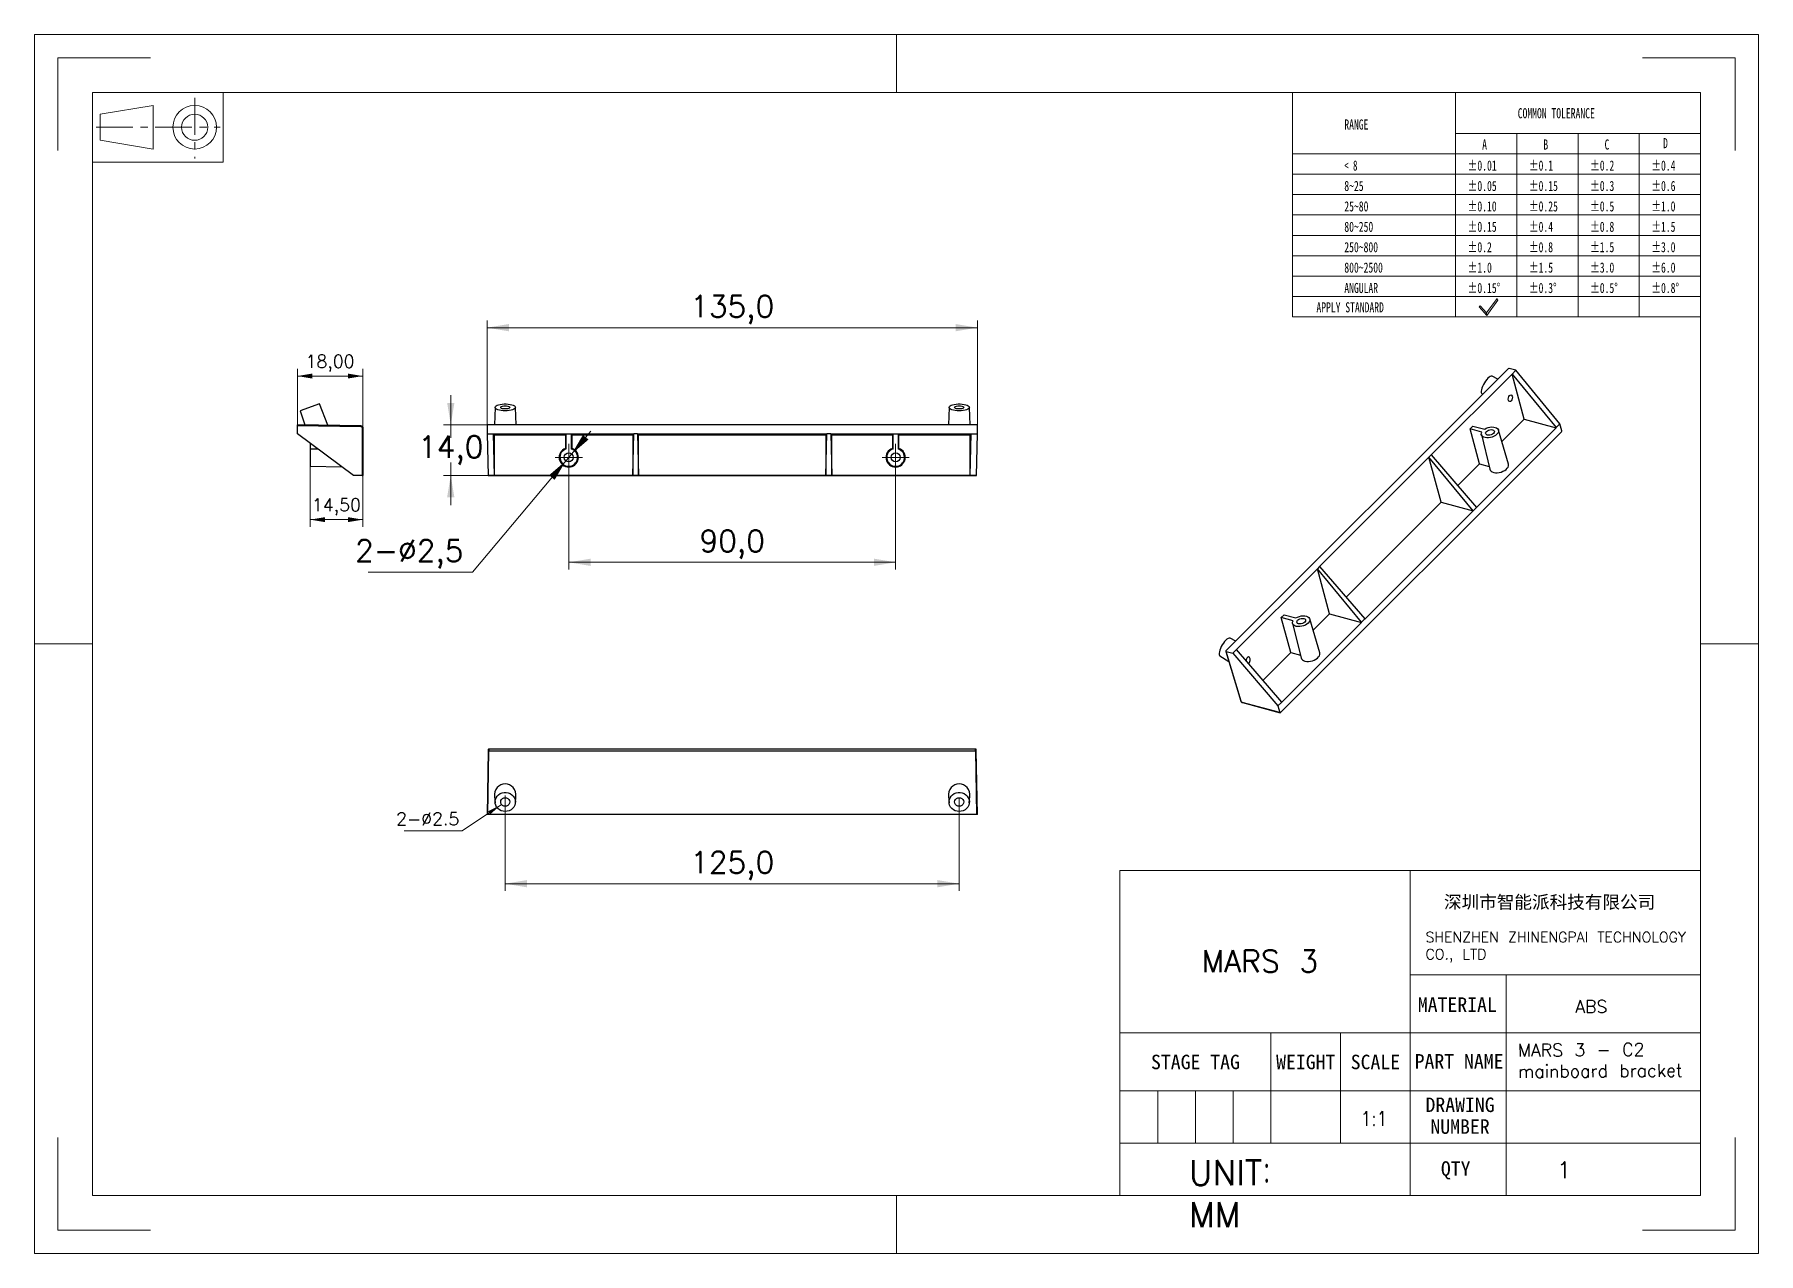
# Model space of a CAD drawing. Header units: millimetres. Extents: x 1961 to 2436, y 488 to 824.
import ezdxf

# ---------------------------------------------------------------- set-up
doc = ezdxf.new("R2010")
doc.units = ezdxf.units.MM
doc.linetypes.add('CENTER', pattern=[10.16, 6.35, -1.27, 1.27, -1.27])
doc.linetypes.add('CENTERX2', pattern=[20.32, 12.7, -2.54, 2.54, -2.54])
doc.layers.get('0').update_dxf_attribs({"lineweight": 18})
for name, color, linetype, lineweight in [('DEFAULT_1', 7, 'CENTER', 18), ('中心线层', 1, 'CENTERX2', 25), ('图框', 7, 'Continuous', 18), ('尺寸线层', 3, 'Continuous', 18)]:
    doc.layers.add(name, color=color, linetype=linetype, lineweight=lineweight)
doc.styles.add('SLDTEXTSTYLE4', font='', dxfattribs={"width": 0.7})
doc.styles.add('SLDTEXTSTYLE5', font='', dxfattribs={"width": 0.633333})
doc.styles.get("Standard").update_dxf_attribs({"font": 'txt.shx', "bigfont": 'gbcbig.shx'})
doc.styles.add('TEXTSTYLE_2', font='')
doc.styles.add('TEXTSTYLE_3', font='')
doc.styles.get('SLDTEXTSTYLE4').set_extended_font_data('宋体')
doc.styles.get('SLDTEXTSTYLE5').set_extended_font_data('宋体')
doc.styles.get('TEXTSTYLE_2').set_extended_font_data('宋体')
doc.styles.get('TEXTSTYLE_3').set_extended_font_data('宋体')
doc.dimstyles.new('ISO-25', dxfattribs={"dimtxt": 3.5, "dimasz": 2.5, "dimexe": 1.25, "dimexo": 0.625, "dimtad": 1, "dimtxsty": 'Standard', "dimcen": 2.5, "dimdle": 5, "dimadec": 0, "dimazin": 0, "dimtfac": 1, "dimtmove": 0, "dimatfit": 3, "dimfxl": 0, "dimarcsym": 0})

# ---------------------------------------------------------------- blocks, each defined once
blk = doc.blocks.new('SW_CENTERMARKSYMBOL_0_1')
at = {"layer": '图框', "color": 0}
for p, q in [((-1.25, 0), (-1.87, 0)), ((0, 0), (-1.25, 0)), ((0, 1.25), (0, 1.87)), ((0, 0), (0, 1.25)), ((0, 0), (0, -1.25)), ((0, 0), (1.25, 0)), ((1.25, 0), (1.87, 0)), ((0, -1.25), (0, -1.87))]:
    blk.add_line(p, q, dxfattribs=at)
blk = doc.blocks.new('SW_CENTERMARKSYMBOL_1')
at = {"layer": '图框', "color": 0}
for p, q in [((-1.25, 0), (-1.87, 0)), ((0, 0), (-1.25, 0)), ((0, 1.25), (0, 1.87)), ((0, 0), (0, 1.25)), ((0, 0), (0, -1.25)), ((0, 0), (1.25, 0)), ((1.25, 0), (1.87, 0)), ((0, -1.25), (0, -1.87))]:
    blk.add_line(p, q, dxfattribs=at)
blk = doc.blocks.new('*X5')
at = {"layer": '尺寸线层', "linetype": 'Continuous'}
for points in [[(2085.49, 742.96), (2091.49, 743.96), (2091.49, 741.96)], [(2220.49, 742.96), (2214.49, 743.96), (2214.49, 741.96)]]:
    blk.add_hatch(color=0, dxfattribs=at).paths.add_polyline_path(points, flags=0)
at = {"layer": '尺寸线层', "color": 0, "linetype": 'Continuous'}
for p, q in [((2085.49, 716.04), (2085.49, 744.96)), ((2085.49, 742.96), (2220.49, 742.96)), ((2220.49, 716.04), (2220.49, 744.96))]:
    blk.add_line(p, q, dxfattribs=at)
at = {"layer": '尺寸线层', "color": 0, "insert": (2152.99, 747.91), "char_height": 6, "width": 30.8571, "attachment_point": 5}
blk.add_mtext('135,0', dxfattribs=at)
blk = doc.blocks.new('*X6')
at = {"layer": '尺寸线层', "linetype": 'Continuous'}
for points in [[(2107.99, 678.36), (2113.99, 679.36), (2113.99, 677.36)], [(2197.99, 678.36), (2191.99, 679.36), (2191.99, 677.36)]]:
    blk.add_hatch(color=0, dxfattribs=at).paths.add_polyline_path(points, flags=0)
at = {"layer": '尺寸线层', "color": 0, "linetype": 'Continuous'}
for p, q in [((2107.99, 703.5), (2107.99, 676.36)), ((2197.99, 703.5), (2197.99, 676.36)), ((2107.99, 678.36), (2197.99, 678.36))]:
    blk.add_line(p, q, dxfattribs=at)
at = {"layer": '尺寸线层', "color": 0, "insert": (2152.99, 683.31), "char_height": 6, "width": 26.5714, "attachment_point": 5}
blk.add_mtext('90,0', dxfattribs=at)
blk = doc.blocks.new('*X7')
at = {"layer": '尺寸线层', "linetype": 'Continuous'}
for points in [[(2075.49, 716.24), (2076.49, 722.24), (2074.49, 722.24)], [(2075.49, 702.24), (2076.49, 696.24), (2074.49, 696.24)]]:
    blk.add_hatch(color=0, dxfattribs=at).paths.add_polyline_path(points, flags=0)
at = {"layer": '尺寸线层', "color": 0, "linetype": 'Continuous'}
for p, q in [((2075.49, 712.67), (2075.49, 724.4)), ((2085.69, 716.24), (2073.49, 716.24)), ((2075.49, 705.81), (2075.49, 694.08)), ((2085.8, 702.24), (2073.49, 702.24))]:
    blk.add_line(p, q, dxfattribs=at)
at = {"layer": '尺寸线层', "color": 0, "insert": (2075.49, 709.24), "char_height": 6, "width": 24, "attachment_point": 5}
blk.add_mtext('14,0', dxfattribs=at)
blk = doc.blocks.new('*X8')
at = {"layer": '尺寸线层', "linetype": 'Continuous'}
for points in [[(2090.49, 589.86), (2096.49, 590.86), (2096.49, 588.86)], [(2215.49, 589.86), (2209.49, 590.86), (2209.49, 588.86)]]:
    blk.add_hatch(color=0, dxfattribs=at).paths.add_polyline_path(points, flags=0)
at = {"layer": '尺寸线层', "color": 0, "linetype": 'Continuous'}
for p, q in [((2090.49, 614.18), (2090.49, 587.86)), ((2215.49, 613.54), (2215.49, 587.86)), ((2090.49, 589.86), (2215.49, 589.86))]:
    blk.add_line(p, q, dxfattribs=at)
at = {"layer": '尺寸线层', "color": 0, "insert": (2152.99, 594.81), "char_height": 6, "width": 31.7143, "attachment_point": 5}
blk.add_mtext('125,0', dxfattribs=at)
blk = doc.blocks.new('*X9')
at = {"layer": '尺寸线层', "linetype": 'Continuous'}
for points in [[(2108.79, 708.19), (2111.88, 713.43), (2113.41, 712.14)], [(2107.18, 706.29), (2102.56, 702.34), (2104.09, 701.05)]]:
    blk.add_hatch(color=0, dxfattribs=at).paths.add_polyline_path(points, flags=0)
at = {"layer": '尺寸线层', "color": 0, "linetype": 'Continuous'}
for q in [(2114.04, 714.44), (2052.72, 675.67)]:
    blk.add_line((2081.43, 675.67), q, dxfattribs=at)
at = {"layer": '尺寸线层', "color": 0, "insert": (2064.07, 680.62), "char_height": 6, "width": 45.4286, "attachment_point": 5}
blk.add_mtext('2-%%C2,5', dxfattribs=at)
blk = doc.blocks.new('*X10')
at = {"layer": '尺寸线层', "linetype": 'Continuous'}
blk.add_hatch(color=0, dxfattribs=at).paths.add_polyline_path([(2089.47, 611.68), (2086.37, 608.99), (2085.8, 609.83)], flags=0)
at = {"layer": '尺寸线层', "color": 0, "linetype": 'Continuous'}
blk.add_line((2089.47, 611.68), (2078.65, 604.43), dxfattribs=at)
at = {"layer": '尺寸线层', "color": 0}
blk.add_line((2078.65, 604.43), (2062.65, 604.43), dxfattribs=at)
at = {"layer": '尺寸线层', "color": 0, "insert": (2069.15, 607.71), "char_height": 3.5, "width": 26, "attachment_point": 5}
blk.add_mtext('2-%%C2.5', dxfattribs=at)
blk = doc.blocks.new('*X11')
at = {"layer": '尺寸线层', "linetype": 'Continuous'}
for points in [[(2033.26, 729.64), (2037.34, 730.32), (2037.34, 728.96)], [(2051.26, 729.64), (2047.18, 730.32), (2047.18, 728.96)]]:
    blk.add_hatch(color=0, dxfattribs=at).paths.add_polyline_path(points, flags=0)
at = {"layer": '尺寸线层', "color": 0, "linetype": 'Continuous'}
for p, q in [((2033.26, 716.24), (2033.26, 731.64)), ((2051.26, 715.43), (2051.26, 731.64)), ((2033.26, 729.64), (2051.26, 729.64))]:
    blk.add_line(p, q, dxfattribs=at)
at = {"layer": '尺寸线层', "color": 0, "insert": (2042.26, 733.16), "char_height": 3.5, "width": 19, "attachment_point": 5}
blk.add_mtext('18,00', dxfattribs=at)
blk = doc.blocks.new('*X12')
at = {"layer": '尺寸线层', "linetype": 'Continuous'}
for points in [[(2036.76, 690.1), (2040.84, 690.78), (2040.84, 689.42)], [(2051.26, 690.1), (2047.18, 690.78), (2047.18, 689.42)]]:
    blk.add_hatch(color=0, dxfattribs=at).paths.add_polyline_path(points, flags=0)
at = {"layer": '尺寸线层', "color": 0, "linetype": 'Continuous'}
for p, q in [((2036.76, 704.8), (2036.76, 688.1)), ((2051.26, 702.24), (2051.26, 688.1)), ((2036.76, 690.1), (2051.26, 690.1))]:
    blk.add_line(p, q, dxfattribs=at)
at = {"layer": '尺寸线层', "color": 0, "insert": (2044.01, 693.63), "char_height": 3.5, "width": 18.5, "attachment_point": 5}
blk.add_mtext('14,50', dxfattribs=at)
blk = doc.blocks.new('96_1')
at = {"color": 7, "linetype": 'Continuous'}
for p, q in [((-11.25, 6), (-11.25, -6)), ((11.25, -6), (11.25, 6)), ((-9.93, 2.25), (-0.82, 3.75)), ((-0.82, 0), (-0.82, 3.75)), ((-9.93, 0), (-9.93, 2.25)), ((-9.93, 0), (-9.93, -2.25)), ((-0.82, 0), (-0.82, -3.75)), ((-9.93, -2.25), (-0.82, -3.75)), ((-11.25, -6), (11.25, -6))]:
    blk.add_line(p, q, dxfattribs=at)
for radius in [3.75, 2.25]:
    blk.add_circle((6.34, 0), radius, dxfattribs=at)
at = {"layer": 'DEFAULT_1', "color": 1, "linetype": 'CENTER'}
for p, q in [((6.34, 5.05), (6.34, -5.36)), ((-10.64, 0), (10.74, 0))]:
    blk.add_line(p, q, dxfattribs=at)

msp = doc.modelspace()

# ---------------------------------------------------------------- linework, layer by layer
at = {"color": 7, "linetype": 'Continuous'}
for p, q in [((1960.868, 488.036), (1960.868, 823.688)), ((1960.868, 823.688), (2435.576, 823.688)), ((2198.222, 807.705), (2198.222, 823.688)), ((2435.576, 488.036), (2435.576, 823.688)), ((1967.261, 791.721), (1967.261, 817.295)), ((1967.261, 817.295), (1992.835, 817.295)), ((2403.609, 817.295), (2429.183, 817.295)), ((2429.183, 791.721), (2429.183, 817.295)), ((1976.851, 504.019), (1976.851, 807.705)), ((1976.851, 807.705), (2419.593, 807.705)), ((2419.593, 504.019), (2419.593, 807.705)), ((1960.868, 655.862), (1976.851, 655.862)), ((2419.593, 655.862), (2435.576, 655.862)), ((1967.261, 494.429), (1967.261, 520.003)), ((2429.183, 494.429), (2429.183, 520.003)), ((1976.851, 504.019), (2419.593, 504.019)), ((2198.222, 488.036), (2198.222, 504.019)), ((1967.261, 494.429), (1992.835, 494.429)), ((2403.609, 494.429), (2429.183, 494.429)), ((1960.868, 488.036), (2435.576, 488.036))]:
    msp.add_line(p, q, dxfattribs=at)
for p, q in [((2307.24, 807.705), (2307.24, 745.911)), ((2352.181, 807.705), (2352.181, 745.911)), ((2352.181, 796.469), (2419.593, 796.469)), ((2369.034, 796.469), (2369.034, 745.911)), ((2385.887, 796.469), (2385.887, 745.911)), ((2402.74, 796.469), (2402.74, 745.911)), ((2307.24, 790.852), (2419.593, 790.852)), ((2307.24, 785.234), (2419.593, 785.234)), ((2307.24, 779.617), (2419.593, 779.617)), ((2307.24, 773.999), (2419.593, 773.999)), ((2307.24, 768.381), (2419.593, 768.381)), ((2307.24, 762.764), (2419.593, 762.764)), ((2307.24, 757.146), (2419.593, 757.146)), ((2307.24, 751.528), (2419.593, 751.528)), ((2363.596, 750.948), (2360.704, 747.026)), ((2360.739, 746.316), (2363.823, 750.499)), ((2363.823, 750.499), (2363.596, 750.948)), ((2307.24, 745.911), (2419.593, 745.911)), ((2358.967, 748.955), (2358.633, 748.654)), ((2358.633, 748.654), (2360.739, 746.316)), ((2360.704, 747.026), (2358.967, 748.955)), ((2360.739, 746.316), (2360.704, 747.026)), ((2360.704, 747.026), (2360.739, 746.316))]:
    msp.add_line(p, q)
at = {"color": 7, "linetype": 'Continuous', "lineweight": 25}
for p, q in [((2366.66, 731.654), (2288.944, 653.938)), ((2368.747, 731.241), (2366.933, 731.727)), ((2367.707, 730.202), (2368.747, 731.241)), ((2380.888, 716.488), (2368.747, 731.241)), ((2345.437, 707.932), (2367.707, 730.202)), ((2363.803, 728.797), (2362.248, 729.617)), ((2371.04, 717.764), (2367.707, 730.202)), ((2367.707, 730.202), (2379.849, 715.448)), ((2359.454, 724.765), (2359.649, 724.643)), ((2364.891, 711.615), (2371.04, 717.764)), ((2371.04, 717.764), (2379.862, 715.4)), ((2381.326, 714.32), (2303.969, 636.963)), ((2356.942, 715.875), (2356.145, 715.078)), ((2358.725, 705.449), (2356.145, 715.078)), ((2359.377, 714.212), (2356.145, 715.078)), ((2356.942, 715.875), (2360.174, 715.009)), ((2357.905, 693.443), (2379.862, 715.4)), ((2359.26, 713.501), (2361.593, 703.984)), ((2366.712, 705.356), (2363.974, 714.764)), ((2379.849, 715.448), (2380.888, 716.488)), ((2379.862, 715.4), (2379.849, 715.448)), ((2381.397, 714.591), (2380.888, 716.488)), ((2314.721, 677.215), (2344.826, 707.32)), ((2345.437, 707.932), (2344.826, 707.32)), ((2348.159, 694.883), (2344.826, 707.32)), ((2356.968, 692.567), (2344.826, 707.32)), ((2345.437, 707.932), (2357.89, 693.49)), ((2352.739, 699.463), (2358.725, 705.449)), ((2358.725, 705.449), (2361.411, 704.729)), ((2322.023, 668.747), (2348.159, 694.883)), ((2348.159, 694.883), (2356.981, 692.519)), ((2356.968, 692.567), (2357.89, 693.49)), ((2357.89, 693.49), (2357.905, 693.443)), ((2327.188, 662.726), (2356.981, 692.519)), ((2356.981, 692.519), (2356.968, 692.567)), ((2291.839, 654.334), (2314.109, 676.604)), ((2314.721, 677.215), (2314.109, 676.604)), ((2317.442, 664.166), (2314.109, 676.604)), ((2326.251, 661.85), (2314.109, 676.604)), ((2314.721, 677.215), (2327.174, 662.773)), ((2304.978, 663.911), (2304.18, 663.114)), ((2306.761, 653.485), (2304.18, 663.114)), ((2307.412, 662.248), (2304.18, 663.114)), ((2304.307, 639.845), (2326.264, 661.802)), ((2304.978, 663.911), (2308.21, 663.045)), ((2307.295, 661.537), (2309.629, 652.02)), ((2314.748, 653.392), (2312.01, 662.8)), ((2312.926, 659.65), (2317.442, 664.166)), ((2317.442, 664.166), (2326.264, 661.802)), ((2326.251, 661.85), (2327.174, 662.773)), ((2326.264, 661.802), (2326.251, 661.85)), ((2327.174, 662.773), (2327.188, 662.726)), ((2291.63, 656.625), (2290.076, 657.444)), ((2287.282, 652.592), (2289.75, 651.046)), ((2288.909, 653.842), (2293.027, 640.145)), ((2288.986, 653.781), (2290.8, 653.294)), ((2293.104, 640.084), (2288.986, 653.781)), ((2290.8, 653.294), (2291.839, 654.334)), ((2290.8, 653.294), (2303.253, 638.852)), ((2304.292, 639.892), (2291.839, 654.334)), ((2299.141, 645.865), (2306.761, 653.485)), ((2306.761, 653.485), (2309.446, 652.765)), ((2303.809, 637.003), (2293.406, 639.791)), ((2293.469, 639.716), (2303.874, 636.928)), ((2303.253, 638.852), (2304.292, 639.892)), ((2303.253, 638.852), (2303.809, 637.003)), ((2304.292, 639.892), (2304.307, 639.845))]:
    msp.add_line(p, q, dxfattribs=at)
at = {"color": 2, "linetype": 'Continuous'}
for p, q in [((2259.758, 548.773), (2259.758, 593.527)), ((2259.758, 548.773), (2259.758, 593.527)), ((2259.758, 593.527), (2339.675, 593.527)), ((2339.675, 532.789), (2339.675, 593.527)), ((2339.675, 564.756), (2339.675, 593.527)), ((2339.675, 593.527), (2419.593, 593.527)), ((2339.675, 548.773), (2339.675, 593.527)), ((2419.593, 564.756), (2419.593, 593.527)), ((2339.675, 564.756), (2419.593, 564.756)), ((2366.085, 564.756), (2366.085, 504.019)), ((2419.593, 532.789), (2419.593, 564.756)), ((2259.758, 504.019), (2259.758, 548.773)), ((2259.758, 548.773), (2339.675, 548.773)), ((2259.758, 532.789), (2259.758, 548.773)), ((2259.758, 548.773), (2301.315, 548.773)), ((2301.315, 532.789), (2301.315, 548.773)), ((2301.315, 532.789), (2301.315, 548.773)), ((2301.315, 548.773), (2339.675, 548.773)), ((2320.495, 532.789), (2320.495, 548.773)), ((2339.675, 548.773), (2419.593, 548.773)), ((2339.675, 532.789), (2339.675, 548.773)), ((2259.758, 518.404), (2259.758, 532.789)), ((2259.758, 532.789), (2301.315, 532.789)), ((2259.758, 532.789), (2301.315, 532.789)), ((2259.758, 532.789), (2301.315, 532.789)), ((2259.758, 532.789), (2259.758, 518.404)), ((2270.147, 532.789), (2270.147, 518.404)), ((2280.537, 532.789), (2280.537, 518.404)), ((2290.926, 532.789), (2290.926, 518.404)), ((2301.315, 518.404), (2301.315, 532.789)), ((2301.315, 518.404), (2301.315, 532.789)), ((2301.315, 532.789), (2339.675, 532.789)), ((2301.315, 532.789), (2339.675, 532.789)), ((2301.315, 532.789), (2301.315, 518.404)), ((2320.495, 518.404), (2320.495, 532.789)), ((2339.675, 504.019), (2339.675, 532.789)), ((2339.675, 532.789), (2419.593, 532.789)), ((2339.675, 532.789), (2419.593, 532.789)), ((2339.675, 518.404), (2339.675, 532.789)), ((2419.593, 504.019), (2419.593, 532.789)), ((2259.758, 504.019), (2259.758, 518.404)), ((2259.758, 518.404), (2339.675, 518.404)), ((2259.758, 518.404), (2301.315, 518.404)), ((2259.758, 518.404), (2301.315, 518.404)), ((2301.315, 518.404), (2339.675, 518.404)), ((2339.675, 504.019), (2339.675, 518.404)), ((2339.675, 518.404), (2419.593, 518.404)), ((2131.891, 504.019), (2170.251, 504.019)), ((2170.251, 504.019), (2195.824, 504.019)), ((2195.824, 504.019), (2234.185, 504.019)), ((2234.185, 504.019), (2259.758, 504.019)), ((2259.758, 504.019), (2339.675, 504.019)), ((2339.675, 504.019), (2419.593, 504.019))]:
    msp.add_line(p, q, dxfattribs=at)
at = {"color": 7, "linetype": 'Continuous', "lineweight": 25}
for points in [[(2361.061, 729.057), (2360.732, 728.693), (2360.408, 728.268), (2360.102, 727.798), (2359.828, 727.303), (2359.596, 726.803), (2359.415, 726.319), (2359.294, 725.87), (2359.238, 725.475), (2359.247, 725.15), (2359.323, 724.909), (2359.454, 724.765)], [(2362.248, 729.617), (2362.171, 729.647), (2361.949, 729.645), (2361.683, 729.543), (2361.383, 729.344), (2361.061, 729.057)], [(2360.174, 715.009), (2360.622, 715.25), (2361.118, 715.437), (2361.638, 715.56), (2362.157, 715.614), (2362.65, 715.596), (2363.094, 715.507), (2363.468, 715.351), (2363.752, 715.135), (2363.935, 714.871), (2364.006, 714.571), (2363.963, 714.248), (2363.807, 713.919), (2363.546, 713.6), (2363.193, 713.305), (2362.764, 713.05), (2362.281, 712.845), (2361.766, 712.702), (2361.243, 712.626), (2360.739, 712.622), (2360.278, 712.69), (2359.881, 712.826), (2359.567, 713.025), (2359.352, 713.275), (2359.247, 713.566), (2359.255, 713.883), (2359.377, 714.212)], [(2362.602, 713.853), (2362.332, 713.644), (2361.993, 713.481), (2361.617, 713.38), (2361.242, 713.352), (2360.903, 713.398), (2360.635, 713.514), (2360.464, 713.689), (2360.406, 713.906), (2360.467, 714.144), (2360.641, 714.379), (2360.91, 714.588), (2361.25, 714.751), (2361.626, 714.851), (2362.001, 714.88), (2362.34, 714.834), (2362.608, 714.718), (2362.779, 714.542), (2362.837, 714.325), (2362.776, 714.088), (2362.602, 713.853)], [(2361.593, 703.984), (2361.712, 703.71), (2361.94, 703.457), (2362.262, 703.255), (2362.665, 703.112), (2363.133, 703.036), (2363.643, 703.028), (2364.176, 703.09), (2364.708, 703.219), (2365.217, 703.408), (2365.68, 703.651), (2366.078, 703.937), (2366.395, 704.253), (2366.615, 704.586), (2366.731, 704.922), (2366.737, 705.247), (2366.712, 705.356)], [(2308.21, 663.045), (2308.658, 663.286), (2309.153, 663.473), (2309.673, 663.596), (2310.193, 663.65), (2310.686, 663.632), (2311.13, 663.542), (2311.503, 663.386), (2311.788, 663.171), (2311.97, 662.907), (2312.042, 662.606), (2311.998, 662.284), (2311.843, 661.955), (2311.582, 661.636), (2311.229, 661.341), (2310.8, 661.085), (2310.316, 660.881), (2309.801, 660.738), (2309.279, 660.662), (2308.775, 660.658), (2308.313, 660.726), (2307.916, 660.862), (2307.603, 661.06), (2307.388, 661.311), (2307.282, 661.602), (2307.29, 661.919), (2307.412, 662.248)], [(2310.638, 661.889), (2310.368, 661.68), (2310.029, 661.517), (2309.653, 661.416), (2309.277, 661.387), (2308.939, 661.433), (2308.671, 661.55), (2308.5, 661.725), (2308.441, 661.942), (2308.502, 662.18), (2308.676, 662.414), (2308.946, 662.623), (2309.286, 662.786), (2309.662, 662.887), (2310.037, 662.916), (2310.375, 662.87), (2310.643, 662.753), (2310.815, 662.578), (2310.873, 662.361), (2310.812, 662.123), (2310.638, 661.889)], [(2288.889, 656.885), (2288.559, 656.521), (2288.235, 656.095), (2287.929, 655.625), (2287.655, 655.13), (2287.423, 654.631), (2287.243, 654.146), (2287.122, 653.698), (2287.065, 653.303), (2287.075, 652.978), (2287.15, 652.736), (2287.282, 652.592)], [(2290.076, 657.444), (2289.998, 657.474), (2289.776, 657.472), (2289.51, 657.37), (2289.21, 657.172), (2288.889, 656.885)], [(2309.629, 652.02), (2309.748, 651.745), (2309.975, 651.492), (2310.298, 651.29), (2310.701, 651.148), (2311.168, 651.071), (2311.679, 651.064), (2312.212, 651.126), (2312.744, 651.254), (2313.252, 651.444), (2313.716, 651.687), (2314.114, 651.973), (2314.43, 652.289), (2314.651, 652.622), (2314.767, 652.958), (2314.772, 653.283), (2314.748, 653.392)]]:
    msp.add_lwpolyline(points, dxfattribs=at)
at = {"color": 8, "linetype": 'Continuous', "lineweight": 25}
for centre, radius, start, end in [((2293.119, 640.182), 0.0988, 202.03481, 261.39809), ((2293.503, 639.809), 0.099, 190.39586, 249.63978)]:
    msp.add_arc(centre, radius, start, end, dxfattribs=at)
at = {"color": 7, "linetype": 'Continuous', "lineweight": 25}
for centre, major_axis, ratio, start_param, end_param in [((2366.817, 731.612), (-0.193, -0.052), 0.5775574, 3.9270618, 5.4975535), ((2381.28, 714.478), (-0.049, -0.194), 0.5873687, 0.7764428, 2.3297858), ((2289.102, 653.896), (-0.193, -0.052), 0.5772057, 5.4978582, 7.06835), ((2295.058, 651.356), (-0.174, -0.926), 0.5838293, 3.8480562, 4.928185), ((2295.058, 651.356), (-0.174, -0.926), 0.5838293, 0.4825589, 3.8480562), ((2303.924, 637.122), (-0.049, -0.194), 0.5873687, 5.506285, 7.0596281)]:
    msp.add_ellipse(centre, major_axis=major_axis, ratio=ratio, start_param=start_param, end_param=end_param, dxfattribs=at)
msp.add_ellipse((2367.231, 723.528), major_axis=(-0.174, -0.926), ratio=0.5838293, dxfattribs=at)
for points, knots in [([(2293.027, 640.145), (2293.036, 640.122), (2293.052, 640.076), (2293.105, 639.984), (2293.195, 639.876), (2293.33, 639.768), (2293.422, 639.734), (2293.469, 639.716)], [0, 0, 0, 0, 3584.4564881, 7085.1488333, 13958.2177545, 20827.0966666, 27862.0789002, 27862.0789002, 27862.0789002, 27862.0789002]), ([(2293.406, 639.791), (2293.393, 639.795), (2293.368, 639.803), (2293.329, 639.822), (2293.292, 639.845), (2293.255, 639.872), (2293.222, 639.901), (2293.184, 639.941), (2293.148, 639.989), (2293.119, 640.041), (2293.109, 640.071), (2293.104, 640.084)], [0, 0, 0, 0, 4884.376997, 9671.0554619, 14403.8434494, 19111.8742499, 23813.9855869, 27827.3212109, 36179.5456544, 42390.8087996, 47623.1899102, 47623.1899102, 47623.1899102, 47623.1899102])]:
    msp.add_open_spline(points, degree=3, knots=knots, dxfattribs=at)
at = {"layer": '中心线层', "color": 7, "linetype": 'Continuous', "lineweight": 25}
for p, q in [((2039.314, 721.953), (2034.052, 720.038)), ((2041.682, 716.093), (2039.314, 721.953)), ((2034.052, 720.038), (2035.298, 716.205)), ((2087.686, 721.008), (2087.508, 716.241)), ((2093.462, 716.241), (2093.285, 721.008)), ((2212.686, 721.008), (2212.508, 716.241)), ((2218.462, 716.241), (2218.285, 721.008)), ((2050.765, 715.935), (2033.256, 716.241)), ((2033.256, 716.041), (2033.256, 716.241)), ((2033.256, 713.741), (2033.256, 716.041)), ((2033.256, 716.041), (2050.765, 715.735)), ((2048.696, 702.285), (2033.256, 713.741)), ((2051.06, 715.435), (2051.06, 702.244)), ((2051.06, 715.435), (2051.256, 715.435)), ((2051.256, 715.435), (2051.256, 702.241)), ((2085.485, 716.041), (2085.485, 713.741)), ((2085.485, 713.741), (2087.285, 713.741)), ((2085.485, 713.741), (2085.755, 702.285)), ((2220.285, 716.241), (2085.685, 716.241)), ((2087.555, 702.285), (2087.285, 713.741)), ((2087.285, 713.741), (2125.856, 713.741)), ((2087.285, 713.741), (2087.556, 713.47)), ((2087.556, 702.284), (2087.556, 713.47)), ((2087.556, 713.47), (2107.085, 713.47)), ((2107.085, 713.47), (2107.295, 713.679)), ((2107.085, 713.47), (2107.085, 709.733)), ((2108.676, 713.679), (2107.295, 713.679)), ((2107.295, 709.581), (2107.295, 713.679)), ((2108.676, 713.679), (2108.885, 713.47)), ((2108.676, 713.679), (2108.676, 709.581)), ((2108.885, 713.47), (2125.585, 713.47)), ((2108.885, 709.733), (2108.885, 713.47)), ((2125.585, 713.47), (2125.856, 713.741)), ((2125.585, 713.47), (2125.585, 702.284)), ((2125.586, 702.285), (2125.856, 713.741)), ((2126.915, 713.741), (2125.856, 713.741)), ((2126.915, 713.741), (2179.056, 713.741)), ((2126.915, 713.741), (2127.184, 702.285)), ((2126.915, 713.741), (2127.185, 713.47)), ((2127.185, 702.284), (2127.185, 713.47)), ((2127.185, 713.47), (2178.785, 713.47)), ((2178.785, 713.47), (2179.056, 713.741)), ((2178.785, 713.47), (2178.785, 702.284)), ((2178.786, 702.285), (2179.056, 713.741)), ((2180.115, 713.741), (2179.056, 713.741)), ((2180.115, 713.741), (2218.685, 713.741)), ((2180.115, 713.741), (2180.384, 702.285)), ((2180.115, 713.741), (2180.385, 713.47)), ((2180.385, 702.284), (2180.385, 713.47)), ((2180.385, 713.47), (2197.085, 713.47)), ((2197.085, 713.47), (2197.295, 713.679)), ((2197.085, 713.47), (2197.085, 709.733)), ((2198.676, 713.679), (2197.295, 713.679)), ((2197.295, 709.581), (2197.295, 713.679)), ((2198.676, 713.679), (2198.885, 713.47)), ((2198.676, 713.679), (2198.676, 709.581)), ((2198.885, 713.47), (2218.415, 713.47)), ((2198.885, 709.733), (2198.885, 713.47)), ((2218.415, 713.47), (2218.685, 713.741)), ((2218.415, 713.47), (2218.415, 702.284)), ((2218.685, 713.741), (2218.416, 702.285)), ((2218.685, 713.741), (2220.485, 713.741)), ((2220.216, 702.285), (2220.485, 713.741)), ((2220.485, 713.741), (2220.485, 716.041)), ((2036.756, 711.144), (2036.756, 709.581)), ((2036.756, 709.581), (2038.827, 709.608)), ((2036.756, 709.581), (2036.756, 704.8)), ((2036.756, 704.8), (2045.512, 704.647)), ((2051.06, 702.244), (2048.696, 702.285)), ((2051.06, 702.244), (2051.256, 702.241)), ((2085.755, 702.285), (2087.555, 702.285)), ((2085.755, 702.285), (2085.796, 702.244)), ((2219.975, 702.241), (2085.996, 702.241)), ((2087.555, 702.285), (2087.556, 702.284)), ((2087.556, 702.284), (2125.585, 702.284)), ((2125.585, 702.284), (2125.586, 702.285)), ((2125.586, 702.285), (2127.184, 702.285)), ((2127.184, 702.285), (2127.185, 702.284)), ((2127.185, 702.284), (2178.785, 702.284)), ((2178.785, 702.284), (2178.786, 702.285)), ((2178.786, 702.285), (2180.384, 702.285)), ((2180.384, 702.285), (2180.385, 702.284)), ((2180.385, 702.284), (2218.415, 702.284)), ((2218.415, 702.284), (2218.416, 702.285)), ((2218.416, 702.285), (2220.216, 702.285)), ((2220.175, 702.244), (2220.216, 702.285)), ((2085.996, 626.943), (2085.996, 626.928)), ((2219.975, 626.943), (2085.996, 626.943)), ((2085.791, 626.452), (2085.485, 608.943)), ((2085.685, 608.943), (2085.991, 626.452)), ((2085.991, 626.452), (2219.98, 626.452)), ((2219.98, 626.452), (2220.285, 608.943)), ((2220.485, 608.943), (2220.18, 626.452)), ((2087.523, 613.828), (2087.698, 612.118)), ((2093.272, 612.118), (2093.448, 613.828)), ((2212.523, 613.828), (2212.698, 612.118)), ((2218.272, 612.118), (2218.448, 613.828)), ((2085.685, 608.943), (2085.485, 608.943)), ((2220.285, 608.943), (2085.685, 608.943)), ((2220.485, 608.943), (2220.285, 608.943))]:
    msp.add_line(p, q, dxfattribs=at)
for points in [[(2090.485, 720.038), (2089.922, 720.058), (2089.381, 720.116), (2088.886, 720.21), (2088.456, 720.336), (2088.109, 720.489), (2087.86, 720.663), (2087.718, 720.851), (2087.689, 721.044), (2087.775, 721.236), (2087.972, 721.418), (2088.271, 721.582), (2088.662, 721.722), (2089.127, 721.833), (2089.647, 721.91), (2090.202, 721.949), (2090.769, 721.949), (2091.323, 721.91), (2091.844, 721.833), (2092.309, 721.722), (2092.699, 721.582), (2092.999, 721.418), (2093.196, 721.236), (2093.282, 721.044), (2093.253, 720.851), (2093.111, 720.663), (2092.861, 720.489), (2092.515, 720.336), (2092.085, 720.21), (2091.589, 720.116), (2091.049, 720.058), (2090.485, 720.038)], [(2215.485, 720.038), (2214.922, 720.058), (2214.381, 720.116), (2213.886, 720.21), (2213.456, 720.336), (2213.109, 720.489), (2212.86, 720.663), (2212.718, 720.851), (2212.689, 721.044), (2212.775, 721.236), (2212.972, 721.418), (2213.271, 721.582), (2213.662, 721.722), (2214.127, 721.833), (2214.647, 721.91), (2215.202, 721.949), (2215.769, 721.949), (2216.323, 721.91), (2216.844, 721.833), (2217.309, 721.722), (2217.699, 721.582), (2217.999, 721.418), (2218.196, 721.236), (2218.282, 721.044), (2218.253, 720.851), (2218.111, 720.663), (2217.861, 720.489), (2217.515, 720.336), (2217.085, 720.21), (2216.589, 720.116), (2216.049, 720.058), (2215.485, 720.038)], [(2090.485, 721.423), (2090.871, 721.402), (2091.22, 721.342), (2091.496, 721.247), (2091.674, 721.128), (2091.735, 720.996), (2091.674, 720.864), (2091.496, 720.745), (2091.22, 720.65), (2090.871, 720.589), (2090.485, 720.569), (2090.099, 720.589), (2089.751, 720.65), (2089.475, 720.745), (2089.297, 720.864), (2089.236, 720.996), (2089.297, 721.128), (2089.475, 721.247), (2089.751, 721.342), (2090.099, 721.402), (2090.485, 721.423)], [(2215.485, 721.423), (2215.871, 721.402), (2216.22, 721.342), (2216.496, 721.247), (2216.674, 721.128), (2216.735, 720.996), (2216.674, 720.864), (2216.496, 720.745), (2216.22, 720.65), (2215.871, 720.589), (2215.485, 720.569), (2215.099, 720.589), (2214.751, 720.65), (2214.475, 720.745), (2214.297, 720.864), (2214.236, 720.996), (2214.297, 721.128), (2214.475, 721.247), (2214.751, 721.342), (2215.099, 721.402), (2215.485, 721.423)], [(2220.175, 626.747), (2220.17, 626.785), (2220.159, 626.821)], [(2090.485, 609.739), (2089.922, 609.793), (2089.381, 609.953), (2088.886, 610.211), (2088.456, 610.558), (2088.109, 610.979), (2087.86, 611.457), (2087.718, 611.972), (2087.689, 612.504), (2087.775, 613.03), (2087.972, 613.529), (2088.271, 613.981), (2088.662, 614.367), (2089.127, 614.671), (2089.647, 614.881), (2090.202, 614.988), (2090.769, 614.988), (2091.323, 614.881), (2091.844, 614.671), (2092.309, 614.367), (2092.699, 613.981), (2092.999, 613.529), (2093.196, 613.03), (2093.282, 612.504), (2093.253, 611.972), (2093.111, 611.457), (2092.861, 610.979), (2092.515, 610.558), (2092.085, 610.211), (2091.589, 609.953), (2091.049, 609.793), (2090.485, 609.739)], [(2090.485, 613.544), (2090.871, 613.487), (2091.22, 613.32), (2091.496, 613.061), (2091.674, 612.733), (2091.735, 612.37), (2091.674, 612.008), (2091.496, 611.68), (2091.22, 611.421), (2090.871, 611.254), (2090.485, 611.196), (2090.099, 611.254), (2089.751, 611.421), (2089.475, 611.68), (2089.297, 612.008), (2089.236, 612.37), (2089.297, 612.733), (2089.475, 613.061), (2089.751, 613.32), (2090.099, 613.487), (2090.485, 613.544)], [(2215.485, 609.739), (2214.922, 609.793), (2214.381, 609.953), (2213.886, 610.211), (2213.456, 610.558), (2213.109, 610.979), (2212.86, 611.457), (2212.718, 611.972), (2212.689, 612.504), (2212.775, 613.03), (2212.972, 613.529), (2213.271, 613.981), (2213.662, 614.367), (2214.127, 614.671), (2214.647, 614.881), (2215.202, 614.988), (2215.769, 614.988), (2216.323, 614.881), (2216.844, 614.671), (2217.309, 614.367), (2217.699, 613.981), (2217.999, 613.529), (2218.196, 613.03), (2218.282, 612.504), (2218.253, 611.972), (2218.111, 611.457), (2217.861, 610.979), (2217.515, 610.558), (2217.085, 610.211), (2216.589, 609.953), (2216.049, 609.793), (2215.485, 609.739)], [(2215.485, 613.544), (2215.871, 613.487), (2216.22, 613.32), (2216.496, 613.061), (2216.674, 612.733), (2216.735, 612.37), (2216.674, 612.008), (2216.496, 611.68), (2216.22, 611.421), (2215.871, 611.254), (2215.485, 611.196), (2215.099, 611.254), (2214.751, 611.421), (2214.475, 611.68), (2214.297, 612.008), (2214.236, 612.37), (2214.297, 612.733), (2214.475, 613.061), (2214.751, 613.32), (2215.099, 613.487), (2215.485, 613.544)]]:
    msp.add_lwpolyline(points, dxfattribs=at)
for centre in [(2107.985, 707.241), (2197.985, 707.241)]:
    msp.add_circle(centre, 1.244, dxfattribs=at)
for centre, radius, start, end in [((2047.899, 715.835), 2.867, 358.00162, 1.99838), ((2107.985, 707.241), 2.65, 109.85389, 70.14611), ((2107.985, 707.241), 2.441, 106.43607, 73.56393), ((2197.985, 707.241), 2.65, 109.85389, 70.14611), ((2197.985, 707.241), 2.441, 106.43607, 73.56393), ((2085.996, 626.743), 0.2, 138.39331, 179), ((2085.996, 626.743), 0.2, 90, 120.73913), ((2219.975, 626.743), 0.2, 59.92701, 90), ((2085.891, 623.586), 2.867, 88.00162, 91.99838), ((2220.08, 623.586), 2.867, 88.00162, 91.99838)]:
    msp.add_arc(centre, radius, start, end, dxfattribs=at)
for centre, major_axis, ratio, start_param, end_param in [((2085.685, 716.04), (-0.141, 0.141), 0.9996955, 5.4979394, 7.0684312), ((2220.285, 716.04), (-0.141, -0.141), 0.9996955, 2.3563468, 3.9268385), ((2085.996, 702.244), (-0.2, 0), 0.0174551, 0.0174533, 1.5707963), ((2219.975, 702.244), (-0.2, 0), 0.0174551, 1.5707963, 3.1241394), ((2090.485, 614.177), (0, 3.192), 0.9336387, 0, 1.680223), ((2090.485, 614.177), (0, 3.192), 0.9336387, 4.6029623, 6.2831853), ((2215.485, 614.177), (0, 3.192), 0.9336387, 0, 1.680223), ((2215.485, 614.177), (0, 3.192), 0.9336387, 4.6029623, 6.2831853)]:
    msp.add_ellipse(centre, major_axis=major_axis, ratio=ratio, start_param=start_param, end_param=end_param, dxfattribs=at)
for centre in [(2090.485, 713.634), (2215.485, 713.634)]:
    msp.add_ellipse(centre, major_axis=(-0.907, 0), ratio=0.0186967, dxfattribs=at)
for points, knots in [([(2050.765, 715.935), (2050.788, 715.934), (2050.833, 715.931), (2050.899, 715.916), (2050.96, 715.893), (2051.016, 715.864), (2051.066, 715.829), (2051.11, 715.79), (2051.147, 715.748), (2051.179, 715.704), (2051.205, 715.658), (2051.225, 715.612), (2051.239, 715.566), (2051.249, 715.521), (2051.255, 715.477), (2051.256, 715.449), (2051.256, 715.435)], [0, 0, 0, 0, 5637.1564018, 11103.146043, 16397.9460125, 21521.53428, 26473.8897136, 31254.9920998, 35864.8221679, 40303.3616191, 44570.593161, 48666.5005495, 52591.0686398, 56344.283449, 59926.1322341, 63336.6035887, 63336.6035887, 63336.6035887, 63336.6035887]), ([(2050.765, 715.735), (2050.781, 715.734), (2050.812, 715.732), (2050.858, 715.719), (2050.9, 715.701), (2050.939, 715.676), (2050.973, 715.648), (2051.009, 715.605), (2051.039, 715.552), (2051.057, 715.489), (2051.059, 715.452), (2051.06, 715.435)], [0, 0, 0, 0, 4298.2970075, 8510.6027121, 12675.4353901, 16818.3873033, 20955.9810025, 24499.2469286, 31835.8747013, 37307.8601056, 41903.7157655, 41903.7157655, 41903.7157655, 41903.7157655]), ([(2107.085, 709.733), (2107.121, 709.708), (2107.191, 709.659), (2107.26, 709.607), (2107.295, 709.581)], [0, 0, 0, 0, 5876.4600717, 11571.3813356, 11571.3813356, 11571.3813356, 11571.3813356]), ([(2108.676, 709.581), (2108.71, 709.607), (2108.78, 709.659), (2108.85, 709.708), (2108.885, 709.733)], [0, 0, 0, 0, 5699.6003206, 11580.8886047, 11580.8886047, 11580.8886047, 11580.8886047]), ([(2197.085, 709.733), (2197.121, 709.708), (2197.191, 709.659), (2197.26, 709.607), (2197.295, 709.581)], [0, 0, 0, 0, 6146.6088022, 12103.3332147, 12103.3332147, 12103.3332147, 12103.3332147]), ([(2198.676, 709.581), (2198.71, 709.607), (2198.78, 709.659), (2198.85, 709.708), (2198.885, 709.733)], [0, 0, 0, 0, 5961.4274218, 12112.8891523, 12112.8891523, 12112.8891523, 12112.8891523]), ([(2085.796, 626.747), (2085.796, 626.746), (2085.796, 626.744), (2085.796, 626.733), (2085.796, 626.715), (2085.795, 626.691), (2085.795, 626.663), (2085.794, 626.621), (2085.793, 626.568), (2085.792, 626.506), (2085.791, 626.469), (2085.791, 626.452)], [0, 0, 0, 0, 4417.9638859, 8747.5585516, 13028.4087851, 17286.8659154, 21539.9688367, 25170.067795, 32724.731569, 38342.8761713, 43075.6129764, 43075.6129764, 43075.6129764, 43075.6129764]), ([(2085.996, 626.933), (2085.978, 626.933), (2085.94, 626.934), (2085.886, 626.911), (2085.839, 626.873), (2085.82, 626.837), (2085.811, 626.819)], [0, 0, 0, 0, 4893.9821298, 10071.7092277, 15343.5662174, 20487.3421402, 20487.3421402, 20487.3421402, 20487.3421402]), ([(2219.98, 626.452), (2219.979, 626.475), (2219.979, 626.52), (2219.978, 626.586), (2219.978, 626.647), (2219.977, 626.703), (2219.977, 626.753), (2219.976, 626.797), (2219.976, 626.834), (2219.976, 626.866), (2219.975, 626.892), (2219.975, 626.912), (2219.975, 626.927), (2219.975, 626.936), (2219.975, 626.942), (2219.975, 626.943), (2219.975, 626.943)], [0, 0, 0, 0, 6201.931151, 12215.5467066, 18040.8214602, 23677.7311744, 29126.2526, 34386.3634984, 39458.0426683, 44341.2699776, 49036.0264013, 53542.2940678, 57860.056315, 61989.2977593, 65930.0043807, 69682.1636302, 69682.1636302, 69682.1636302, 69682.1636302]), ([(2220.16, 626.819), (2220.15, 626.837), (2220.131, 626.873), (2220.085, 626.911), (2220.031, 626.934), (2219.993, 626.933), (2219.975, 626.933)], [0, 0, 0, 0, 5501.830693, 11140.6580898, 16678.8032764, 21913.4521993, 21913.4521993, 21913.4521993, 21913.4521993]), ([(2220.18, 626.452), (2220.179, 626.468), (2220.179, 626.499), (2220.178, 626.545), (2220.177, 626.587), (2220.177, 626.627), (2220.176, 626.66), (2220.175, 626.696), (2220.175, 626.726), (2220.175, 626.744), (2220.175, 626.746), (2220.175, 626.747)], [0, 0, 0, 0, 4725.2020082, 9355.8720945, 13934.3541536, 18488.7822599, 23037.3199767, 26932.5015429, 34997.8000145, 41013.2606436, 46065.574701, 46065.574701, 46065.574701, 46065.574701])]:
    msp.add_open_spline(points, degree=3, knots=knots, dxfattribs=at)
at = {"layer": '中心线层', "color": 8, "linetype": 'Continuous', "lineweight": 25}
msp.add_open_spline([(2085.996, 626.928), (2085.996, 626.926), (2085.996, 626.916), (2085.995, 626.854), (2085.994, 626.765), (2085.993, 626.675), (2085.992, 626.569), (2085.991, 626.492), (2085.991, 626.452)], degree=3, knots=[0, 0, 0, 0, 2454.1053972, 10305.8615111, 14666.6242458, 19306.3048526, 24224.715776, 29421.6571488, 29421.6571488, 29421.6571488, 29421.6571488], dxfattribs=at)

# ---------------------------------------------------------------- block references
at = {"color": 2, "linetype": 'Continuous', "xscale": 1.598344543816763, "yscale": 1.598344543816763, "zscale": 1.598344543816763}
msp.add_blockref('96_1', (1994.849, 798.139), dxfattribs=at)
at = {"layer": '中心线层', "xscale": 2, "yscale": 2, "zscale": 2, "rotation": 90}
for name, p in [('SW_CENTERMARKSYMBOL_0_1', (2107.985, 707.241)), ('SW_CENTERMARKSYMBOL_1', (2197.985, 707.241))]:
    msp.add_blockref(name, p, dxfattribs=at)
at = {"layer": '尺寸线层'}
msp.add_blockref('*X10', (0, 0), dxfattribs=at)

# ---------------------------------------------------------------- texts
at = {"attachment_point": 1}
for s, insert, char_height, width, style in [('COMMON TOLERANCE', (2369.277, 803.401), 2.78608, 91.72251, 'SLDTEXTSTYLE4'), ('RANGE', (2321.529, 800.299), 2.7861, 27.36405, 'SLDTEXTSTYLE4'), ('A', (2359.478, 794.787), 2.786, 4.02533, 'SLDTEXTSTYLE4'), ('B', (2376.331, 794.787), 2.786, 3.96097, 'SLDTEXTSTYLE4'), ('C', (2393.184, 794.787), 2.786, 4.00778, 'SLDTEXTSTYLE4'), ('D', (2409.29, 795.165), 2.786, 3.96097, 'SLDTEXTSTYLE4'), ('< 8', (2321.529, 788.994), 2.7861, 13.37152, 'SLDTEXTSTYLE5'), ('%%P0.01', (2355.514, 788.994), 2.7861, 19.50647, 'SLDTEXTSTYLE4'), ('%%P0.1', (2372.367, 788.994), 2.7861, 14.62692, 'SLDTEXTSTYLE4'), ('%%P0.2', (2389.22, 788.994), 2.7861, 16.63959, 'SLDTEXTSTYLE4'), ('%%P0.4', (2406.073, 788.994), 2.7861, 16.57523, 'SLDTEXTSTYLE4'), ('8~25', (2321.529, 783.377), 2.7861, 21.57764, 'SLDTEXTSTYLE4'), ('%%P0.05', (2355.514, 783.377), 2.7861, 21.51913, 'SLDTEXTSTYLE4'), ('%%P0.15', (2372.367, 783.377), 2.7861, 20.54205, 'SLDTEXTSTYLE4'), ('%%P0.3', (2389.22, 783.377), 2.7861, 16.63959, 'SLDTEXTSTYLE4'), ('%%P0.6', (2406.073, 783.377), 2.7861, 16.63959, 'SLDTEXTSTYLE4'), ('25~80', (2321.529, 777.759), 2.7861, 26.45718, 'SLDTEXTSTYLE4'), ('%%P0.10', (2355.514, 777.759), 2.7861, 19.57082, 'SLDTEXTSTYLE4'), ('%%P0.25', (2372.367, 777.759), 2.7861, 22.49036, 'SLDTEXTSTYLE4'), ('%%P0.5', (2389.22, 777.759), 2.7861, 16.63959, 'SLDTEXTSTYLE4'), ('%%P1.0', (2406.073, 777.759), 2.7861, 14.69128, 'SLDTEXTSTYLE4'), ('80~250', (2321.529, 772.141), 2.7861, 31.33672, 'SLDTEXTSTYLE4'), ('%%P0.15', (2355.514, 772.141), 2.7861, 20.54205, 'SLDTEXTSTYLE4'), ('%%P0.4', (2372.367, 772.141), 2.7861, 16.57523, 'SLDTEXTSTYLE4'), ('%%P0.8', (2389.22, 772.141), 2.7861, 16.63959, 'SLDTEXTSTYLE4'), ('%%P1.5', (2406.073, 772.141), 2.7861, 15.66251, 'SLDTEXTSTYLE4'), ('250~800', (2321.529, 766.524), 2.7861, 36.21626, 'SLDTEXTSTYLE4'), ('%%P0.2', (2355.514, 766.524), 2.7861, 16.63959, 'SLDTEXTSTYLE4'), ('%%P0.8', (2372.367, 766.524), 2.7861, 16.63959, 'SLDTEXTSTYLE4'), ('%%P1.5', (2389.22, 766.524), 2.7861, 15.66251, 'SLDTEXTSTYLE4'), ('%%P3.0', (2406.073, 766.524), 2.7861, 16.63959, 'SLDTEXTSTYLE4'), ('800~2500', (2321.529, 760.906), 2.7861, 41.0958, 'SLDTEXTSTYLE4'), ('%%P1.0', (2355.514, 760.906), 2.7861, 14.69128, 'SLDTEXTSTYLE4'), ('%%P1.5', (2372.367, 760.906), 2.7861, 15.66251, 'SLDTEXTSTYLE4'), ('%%P3.0', (2389.22, 760.906), 2.7861, 16.63959, 'SLDTEXTSTYLE4'), ('%%P6.0', (2406.073, 760.906), 2.7861, 16.63959, 'SLDTEXTSTYLE4'), ('ANGULAR', (2321.529, 755.288), 2.7861, 39.12995, 'SLDTEXTSTYLE4'), ('%%P0.15%%D', (2355.514, 755.288), 2.7861, 24.46792, 'SLDTEXTSTYLE4'), ('%%P0.3%%D', (2372.367, 755.288), 2.7861, 20.56545, 'SLDTEXTSTYLE4'), ('%%P0.5%%D', (2389.22, 755.288), 2.7861, 20.56545, 'SLDTEXTSTYLE4'), ('%%P0.8%%D', (2406.073, 755.288), 2.7861, 20.56545, 'SLDTEXTSTYLE4'), ('APPLY STANDARD', (2313.846, 749.957), 2.78608, 80.08533, 'SLDTEXTSTYLE4')]:
    msp.add_mtext(s, dxfattribs=dict(at, insert=insert, char_height=char_height, width=width, style=style))
at = {"color": 7, "linetype": 'Continuous', "insert": (2378.052, 586.584), "char_height": 3.55259, "width": 84.2877, "attachment_point": 2, "style": 'TEXTSTYLE_2'}
msp.add_mtext('深圳市智能派科技有限公司', dxfattribs=at)
at = {"color": 7, "linetype": 'Continuous', "attachment_point": 2, "line_spacing_factor": 0.9, "style": 'TEXTSTYLE_3'}
for s, insert, char_height, width in [('MATERIAL\\P ', (2352.639, 558.572), 3.9959, 57.7623), ('STAGE TAG ', (2280.537, 542.779), 3.9959, 48.32495), ('WEIGHT', (2310.905, 542.779), 3.9959, 17.55994), ('SCALE', (2330.085, 542.779), 3.9959, 17.55994), ('PART NAME', (2353.127, 542.961), 3.9959, 33.47839), ('DRAWING NUMBER', (2353.393, 530.985), 3.99586, 33.47839), ('QTY', (2352.196, 513.429), 3.9959, 44.60184)]:
    msp.add_mtext(s, dxfattribs=dict(at, insert=insert, char_height=char_height, width=width))
at = {"insert": (2326.062, 523.205), "char_height": 3.99586, "width": 9.57808, "attachment_point": 7}
msp.add_mtext('{\\W0.85;1:1}', dxfattribs=at)
at = {"layer": '尺寸线层', "attachment_point": 1}
for s, insert, char_height, width in [('SHENZHEN ZHINENGPAI TECHNOLOGY CO., LTD', (2343.876, 576.594), 2.84207, 80.41533), ('MARS 3', (2282.276, 571.531), 6.0374, 49.27193), ('ABS', (2385.089, 557.778), 3.5, 64), ('UNIT：MM', (2278.697, 513.768), 6.9324, 33.51147)]:
    msp.add_mtext(s, dxfattribs=dict(at, insert=insert, char_height=char_height, width=width))
at = {"layer": '尺寸线层', "insert": (2369.294, 545.738), "char_height": 3.5, "width": 64, "attachment_point": 1, "rotation": 0.41821}
msp.add_mtext('MARS 3 - C2 mainboard bracket', dxfattribs=at)
at = {"layer": '尺寸线层', "ltscale": 0.2, "insert": (2380.103, 513.292), "char_height": 4.528, "width": 27.15745, "attachment_point": 1}
msp.add_mtext('1\\P\\P', dxfattribs=at)

# ---------------------------------------------------------------- dimensions: what is measured, and where the dimension line sits
at = {"layer": '尺寸线层'}
for base, p1, p2, override, picture, middle in [((2220.485, 742.962), (2085.485, 716.041), (2220.485, 716.041), {"dimtxt": 6, "dimasz": 6, "dimexe": 2, "dimexo": 0, "dimgap": 1.524, "dimtih": 1, "dimtoh": 1, "dimdec": 1, "dimzin": 0, "dimsah": 1, "dimdle": 8.16, "dimadec": 2, "dimtfill": 1, "dimtolj": 1, "dimtzin": 0}, '*X5', (2152.985, 742.962)), ((2051.256, 729.636), (2033.256, 716.241), (2051.256, 715.435), {"dimasz": 4.08, "dimexe": 2, "dimexo": 0, "dimgap": 1.524, "dimtih": 1, "dimtoh": 1, "dimzin": 0, "dimsah": 1, "dimdle": 8.16, "dimadec": 2, "dimtfill": 1, "dimtolj": 1, "dimtzin": 0}, '*X11', (2042.256, 729.636)), ((2051.256, 690.102), (2036.756, 704.8), (2051.256, 702.241), {"dimasz": 4.08, "dimexe": 2, "dimexo": 0, "dimgap": 1.524, "dimtih": 1, "dimtoh": 1, "dimzin": 0, "dimsah": 1, "dimdle": 8.16, "dimadec": 2, "dimtfill": 1, "dimtolj": 1, "dimtzin": 0}, '*X12', (2044.006, 690.102)), ((2197.985, 678.356), (2107.985, 703.497), (2197.985, 703.497), {"dimtxt": 6, "dimasz": 6, "dimexe": 2, "dimexo": 0, "dimgap": 1.524, "dimtih": 1, "dimtoh": 1, "dimdec": 1, "dimzin": 0, "dimsah": 1, "dimdle": 8.16, "dimadec": 2, "dimtfill": 1, "dimtolj": 1, "dimtzin": 0}, '*X6', (2152.985, 678.356)), ((2215.485, 589.862), (2090.485, 614.177), (2215.485, 613.544), {"dimtxt": 6, "dimasz": 6, "dimexe": 2, "dimexo": 0, "dimgap": 1.524, "dimtih": 1, "dimtoh": 1, "dimdec": 1, "dimzin": 0, "dimsah": 1, "dimdle": 8.16, "dimadec": 2, "dimtfill": 1, "dimtolj": 1, "dimtzin": 0}, '*X8', (2152.985, 589.862))]:
    dim = msp.add_linear_dim(base=base, p1=p1, p2=p2, dimstyle='ISO-25', override=override, dxfattribs=at)
    dim.commit()
    dim.dimension.update_dxf_attribs({"geometry": picture, "text_midpoint": middle})
dim = msp.add_linear_dim(base=(2075.488, 702.244), p1=(2085.685, 716.241), p2=(2085.796, 702.244), angle=90, dimstyle='ISO-25', override={"dimtxt": 6, "dimasz": 6, "dimexe": 2, "dimexo": 0, "dimgap": 1.524, "dimtih": 1, "dimtoh": 1, "dimdec": 1, "dimzin": 0, "dimsah": 1, "dimdle": 8.16, "dimadec": 2, "dimtfill": 1, "dimtolj": 1, "dimtzin": 0}, dxfattribs=at)
dim.commit()
dim.dimension.update_dxf_attribs({"geometry": '*X7', "text_midpoint": (2075.488, 709.242)})
dim = msp.add_diameter_dim_2p(p1=(2108.786, 708.192), p2=(2107.185, 706.289), dimstyle='ISO-25', override={"dimtxt": 6, "dimasz": 6, "dimexe": 2, "dimexo": 0, "dimgap": 1.524, "dimtih": 1, "dimtoh": 1, "dimdec": 1, "dimzin": 0, "dimpost": '2-%%C<>', "dimsah": 1, "dimdle": 8.16, "dimadec": 2, "dimtfill": 1, "dimtolj": 1, "dimtzin": 0}, dxfattribs=at)
dim.commit()
dim.dimension.update_dxf_attribs({"geometry": '*X9', "text_midpoint": (2081.429, 675.671), "dimtype": 163})

doc.saveas('drawing.dxf')
